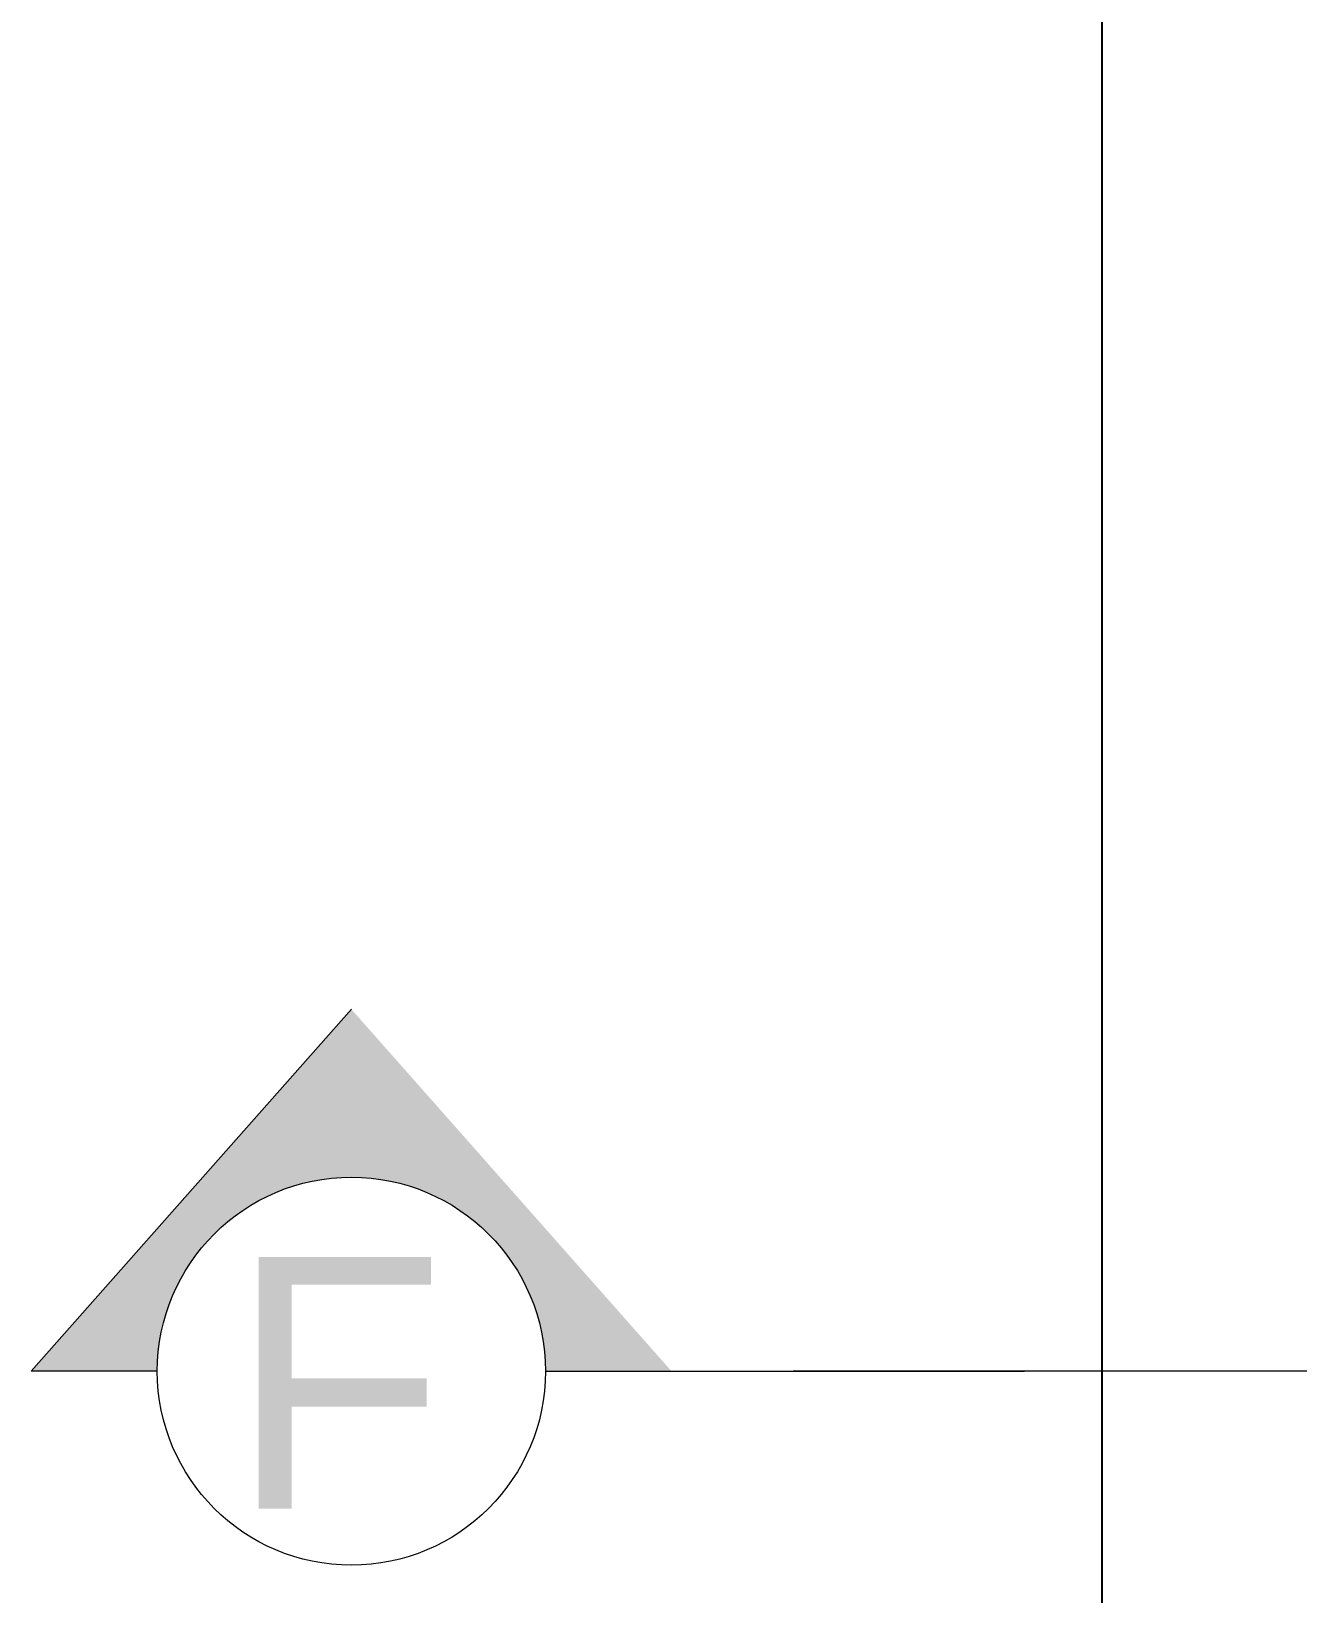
# Model space of a CAD drawing. Header units: millimetres. Extents: x -586673698 to -573385747, y -389867798 to -389752240.
# Drawn here: x -586654949 to -586652687, y -389780722 to -389777931 of the extents above; entities that cross this region are included whole.
import ezdxf

# ---------------------------------------------------------------- set-up
doc = ezdxf.new("R2010")
doc.units = ezdxf.units.MM
doc.header["$LTSCALE"] = 100
doc.linetypes.add('DASHED', pattern=[19.05, 12.7, -6.35])
for name, color, linetype in [('0-text', 241, 'Continuous'), ('DT-PL-SHAFT', 230, 'Continuous'), ('PLATFORM', 230, 'Continuous'), ('STP', 171, 'Continuous')]:
    doc.layers.add(name, color=color, linetype=linetype)
doc.styles.add('Arial', font='arial.ttf')
doc.styles.add('VP-A', font='arial.ttf')
doc.dimstyles.new('V Mts', dxfattribs={"dimtxt": 150, "dimasz": 75, "dimexe": 0.1, "dimexo": 0, "dimgap": 0.01, "dimtad": 1, "dimdec": 0, "dimzin": 3, "dimdsep": 46, "dimtxsty": 'Arial', "dimsah": 1, "dimcen": 0.09375, "dimdle": 0.01, "dimclrd": 8, "dimclre": 8, "dimclrt": 256, "dimadec": 0, "dimazin": 0, "dimtfac": 0.7, "dimtdec": 3, "dimtofl": 0, "dimtmove": 2, "dimatfit": 3, "dimfxl": 0, "dimfrac": 1, "dimtolj": 1, "dimtzin": 0, "dimarcsym": 0})

# ---------------------------------------------------------------- blocks, each defined once
blk = doc.blocks.new('SECT LINE')
at = {"layer": 'STP', "lineweight": 0}
blk.add_hatch(color=7, dxfattribs=at).paths.add_polyline_path([(571.5, 0), (346.5, 0, 1), (-346.5, 0), (-571.5, 0), (0, 646.5)])
at = {"layer": 'STP', "color": 7, "lineweight": 0}
for p, q in [((-571.5, 0), (0, 646.5)), ((-346.5, 0), (-571.5, 0)), ((-346.5, 0), (-571.5, 0)), ((346.5, 0), (1201.5, 0))]:
    blk.add_line(p, q, dxfattribs=at)
blk.add_circle((0, 0), 346.5, dxfattribs=at)
blk.add_circle((0, 0), 346.5, dxfattribs=at)
blk = doc.blocks.new('*D760')
at = {"layer": 'Defpoints', "color": 0, "ltscale": 5, "transparency": 16777216}
for p in [(-586653036.3, -389761480.6), (-586651895.2, -389761480.6, 2.9), (-586651895.2, -389793031.3, 2.9)]:
    blk.add_point(p, dxfattribs=at)
at = {"layer": 'DT-PL-SHAFT', "color": 8, "lineweight": -2, "ltscale": 5, "transparency": 16777216}
for p, q in [((-586651895.2, -389761480.6), (-586653036.4, -389761480.6)), ((-586653036.3, -389792956.3), (-586653036.3, -389761555.6)), ((-586651895.2, -389793031.3), (-586653036.4, -389793031.3))]:
    blk.add_line(p, q, dxfattribs=at)
at = {"layer": 'DT-PL-SHAFT', "color": 8, "ltscale": 5, "transparency": 16777216}
for points in [[(-586653048.8, -389761555.6), (-586653023.8, -389761555.6), (-586653036.3, -389761480.6)], [(-586653048.8, -389792956.3), (-586653023.8, -389792956.3), (-586653036.3, -389793031.3)]]:
    blk.add_solid(points, dxfattribs=at)
at = {"layer": 'DT-PL-SHAFT', "lineweight": 13, "ltscale": 5, "transparency": 16777216, "insert": (-586653113, -389777255.9), "char_height": 150, "attachment_point": 5, "rotation": 90, "style": 'Arial'}
blk.add_mtext('\\A1;31551', dxfattribs=at)

msp = doc.modelspace()

# ---------------------------------------------------------------- linework, layer by layer
at = {"layer": 'DT-PL-SHAFT', "color": 8, "linetype": 'DASHED', "lineweight": 13, "ltscale": 50, "elevation": -310}
msp.add_lwpolyline([(-586643625, -389780324.5), (-586653588, -389780324.5)], dxfattribs=at)

# ---------------------------------------------------------------- block references
at = {"layer": 'PLATFORM', "linetype": 'Continuous', "lineweight": 13}
msp.add_blockref('SECT LINE', (-586654377, -389780324.5, -310), dxfattribs=at)

# ---------------------------------------------------------------- texts
at = {"layer": '0-text', "color": 241, "lineweight": 13, "style": 'VP-A'}
msp.add_text('F', height=450, dxfattribs=at).set_placement((-586654593.9, -389780570.3, -310))

# ---------------------------------------------------------------- dimensions: what is measured, and where the dimension line sits
at = {"layer": 'DT-PL-SHAFT', "color": 1, "lineweight": 13, "ltscale": 5}
dim = msp.add_aligned_dim(p1=(-586651895.2, -389793031.3, -303.8), p2=(-586651895.2, -389761480.6, -303.8), distance=1141.2, dimstyle='V Mts', dxfattribs=at)
dim.commit()
dim.dimension.update_dxf_attribs({"geometry": '*D760', "text_midpoint": (-586653113, -389777255.9, -306.7)})

doc.saveas('drawing.dxf')
